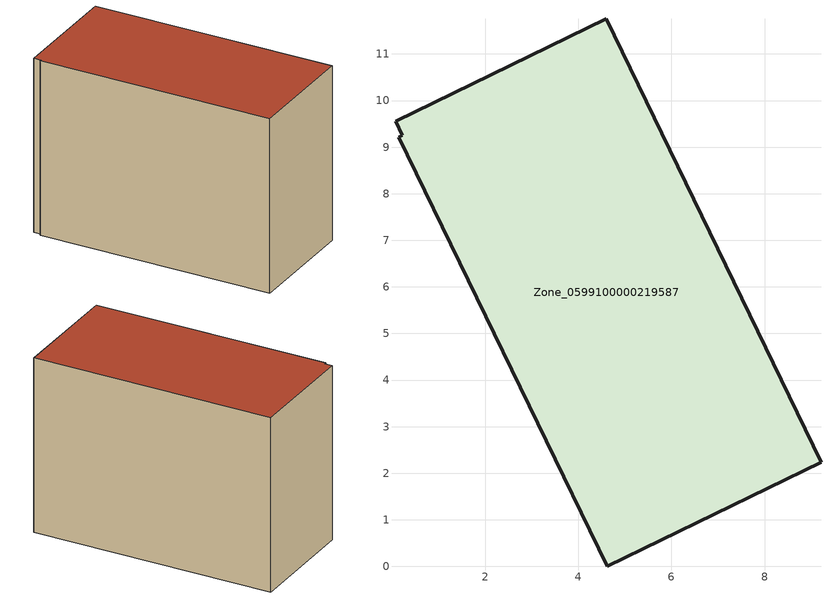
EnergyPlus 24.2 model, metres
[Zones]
Zone_0599100000219587
 floor ground (C_G): 0.08,9.56 4.6,11.76 9.21,2.24 4.62,0 0.15,9.21 0.23,9.25 z0
 wall outside (C_F): 9.21,2.24 4.6,11.76 0.08,9.56 0.23,9.25 0.15,9.21 4.62,0 9.21,2.24 z0:7.68
 roof outside (C_R): 4.6,11.76 0.08,9.56 0.23,9.25 0.15,9.21 4.62,0 9.21,2.24 z7.68
[BUILDING]
Pand.0599100000219587: North Axis=0; Terrain=City; Loads Convergence Tolerance Value=0.04; Temperature Convergence Tolerance Value=0.4; Solar Distribution=FullExterior; Maximum Number of Warmup Days=25; Minimum Number of Warmup Days=1
[Site:Location]
Rotterdam.The.Hague.AP_ZH_NLD Design_Conditions: Latitude=51.96; Longitude=4.45; Time Zone=1; Elevation=-4.5
[SITE:GROUNDTEMPERATURE:BUILDINGSURFACE]
18, 18, 18, 18, 18, 18, 18, 18, 18, 18, 18, 18
[MATERIAL] Thermal Absorptance=0.9; Solar Absorptance=0.7; Visible Absorptance=0.7
Name | Roughness | Thickness | Conductivity | Density | Specific Heat
G.TI.1975-1991 | MediumSmooth | 0.15 | 0.288461 | 540 | 1210
F.TI.1975-1991 | Rough | 0.3 | 0.230769 | 1920 | 840
R.TI.1975-1991 | MediumRough | 0.2 | 0.153846 | 1500 | 1000
[CONSTRUCTION]
C_G: G.TI.1975-1991
C_F: F.TI.1975-1991
C_R: R.TI.1975-1991
[ZONE]
Zone_0599100000219587: Type=1; Multiplier=1; Ceiling Height=Autocalculate; Volume=Autocalculate; Floor Area=autocalculate; Part of Total Floor Area=Yes
[ZONEINFILTRATION:DESIGNFLOWRATE]
Infil_Zone_0599100000219587: Zone or ZoneList or Space or SpaceList=Zone_0599100000219587; Schedule=AlwaysOn; Design Flow Rate Calculation Method=Flow/Area; Flow Rate per Floor Area=0.003; Constant Term Coefficient=1; Temperature Term Coefficient=0; Velocity Term Coefficient=0; Velocity Squared Term Coefficient=0
[HVACTEMPLATE:ZONE:IDEALLOADSAIRSYSTEM]
Zone_0599100000219587: Maximum Heating Supply Air Temperature=50; Minimum Cooling Supply Air Temperature=13; Maximum Heating Supply Air Humidity Ratio=0.0156; Minimum Cooling Supply Air Humidity Ratio=0.0077; Heating Limit=NoLimit; Cooling Limit=NoLimit; Dehumidification Control Type=ConstantSensibleHeatRatio; Cooling Sensible Heat Ratio=0.7; Dehumidification Setpoint=60; Humidification Control Type=None; Humidification Setpoint=30; Outdoor Air Method=None; Outdoor Air Flow Rate per Person=0.00944; Outdoor Air Flow Rate per Zone Floor Area=0; Outdoor Air Flow Rate per Zone=0; Demand Controlled Ventilation Type=None; Outdoor Air Economizer Type=NoEconomizer; Heat Recovery Type=None; Sensible Heat Recovery Effectiveness=0.7; Latent Heat Recovery Effectiveness=0.65
[ZONECONTROL:THERMOSTAT]
ThermostatControl_Zone_0599100000219587: Zone or ZoneList=Zone_0599100000219587; Control Type Schedule=DualSetpointControlType; Control 1=Thermostat_Zone_0599100000219587; Temperature Difference Between Cutout And Setpoint=0
[THERMOSTATSETPOINT:DUALSETPOINT]
Thermostat_Zone_0599100000219587: Heating Setpoint Temperature Schedule=HeatingSetpoint_Zone_0599100000219587; Cooling Setpoint Temperature Schedule=CoolingSetpoint_Zone_0599100000219587
[SCHEDULE:COMPACT]
HeatingSetpoint_Zone_0599100000219587: Through: 12/31, For: AllDays, Until: 24:00, 21
CoolingSetpoint_Zone_0599100000219587: Through: 12/31, For: AllDays, Until: 24:00, 24
DualSetpointControlType: Through: 12/31, For: AllDays, Until: 24:00, 4
AlwaysOn: Through: 12/31, For: AllDays, Until: 24:00, 1
